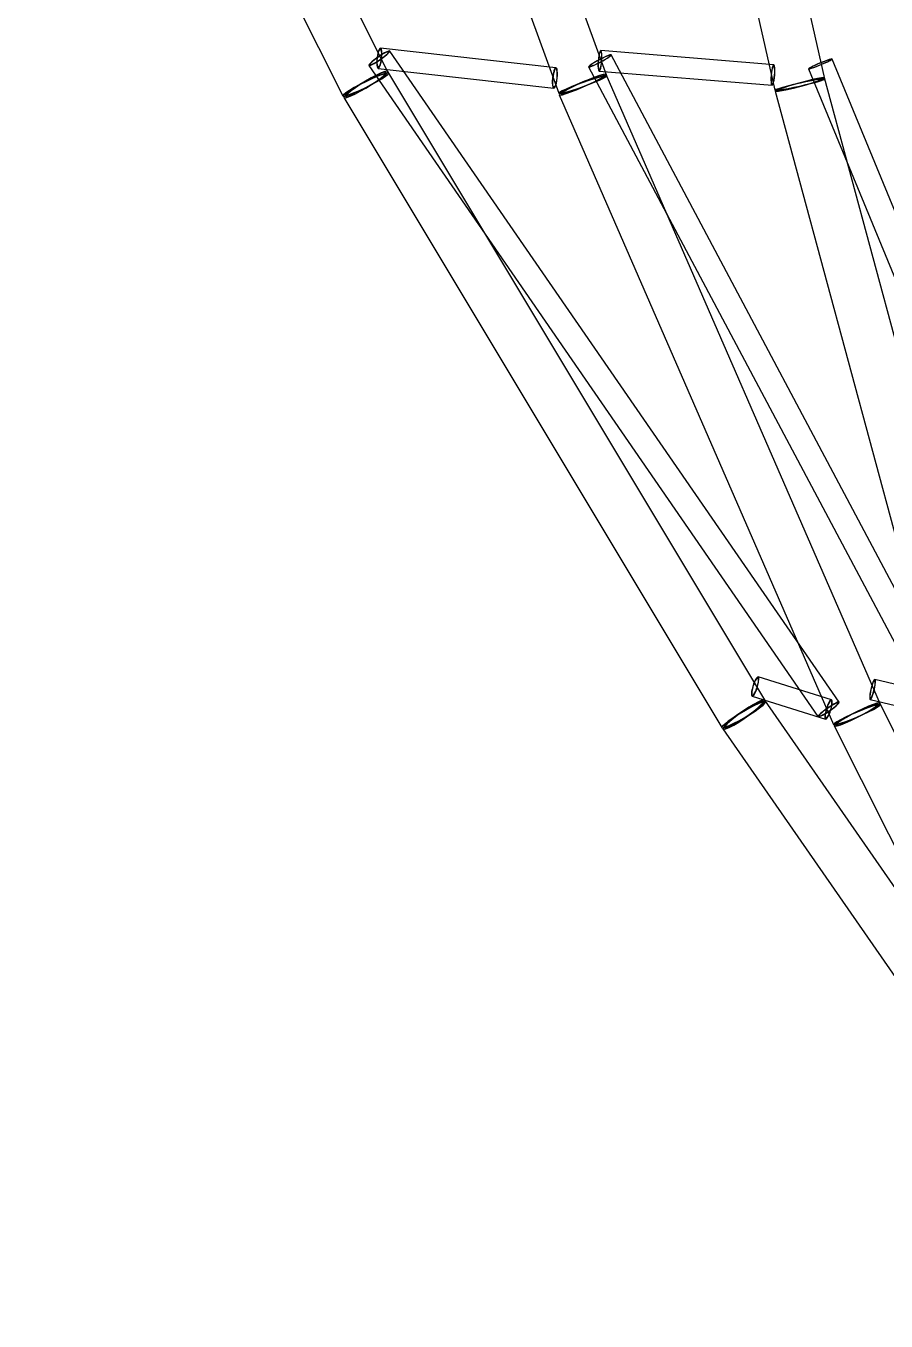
# Model space of a CAD drawing. Header units: millimetres. Extents: x -35150 to 1012618, y -518 to 497000.
# Drawn here: x 975016 to 992087, y 465 to 26165 of the extents above; entities that cross this region are included whole.
import ezdxf

# ---------------------------------------------------------------- set-up
doc = ezdxf.new("R2010")
doc.units = ezdxf.units.MM
doc.layers.add('D-STR-STRC', color=7, linetype='Continuous', lineweight=25)

msp = doc.modelspace()

# ---------------------------------------------------------------- linework, layer by layer
at = {"layer": 'D-STR-STRC'}
for points in [[(975016.2, 37274.7), (981305.4, 24774.7), (981320.6, 24766.7), (981365.8, 24774.7), (981437.9, 24798), (981531.9, 24835), (981641.4, 24883.4), (981759, 24939.6), (981876.6, 25000), (981986.3, 25060.4), (982080.5, 25116.6), (982152.9, 25165), (982198.5, 25202), (982214.2, 25225.3), (975925, 37725.3)], [(981030.3, 37327.8), (985590.2, 24827.8), (985604.6, 24821.7), (985650.6, 24827.8), (985724.9, 24845.6), (985822.6, 24873.9), (985937, 24910.9), (986060.3, 24953.9), (986184.1, 25000), (986300, 25046.1), (986400, 25089.1), (986477.4, 25126.1), (986526.9, 25154.4), (986545, 25172.2), (981985.1, 37672.2)], [(987047.8, 37388.2), (989881, 24888.2), (989897.3, 24884), (989946.2, 24887.7), (990024.5, 24899), (990126.7, 24917.2), (990246, 24941.1), (990374.1, 24968.9), (990502.4, 24998.9), (990622.2, 25029), (990725.2, 25057), (990804.4, 25081.2), (990854.5, 25099.9), (990872, 25111.8), (988038.7, 37611.8)], [(993437.6, 12786.3), (986632.3, 25588.4), (986625.5, 25592.5), (986603.8, 25588.4), (986568.8, 25576.3), (986522.8, 25557), (986468.9, 25531.8), (986410.9, 25502.5), (986352.6, 25471.1), (986298.2, 25439.6), (986251.1, 25410.3), (986214.8, 25385.2), (986191.6, 25365.9), (986183.1, 25353.7), (992988.4, 12551.6)], [(996224.7, 12895.1), (991015.4, 25505.3), (991011.2, 25508.7), (990991.2, 25505.3), (990957, 25495.5), (990910.7, 25479.8), (990855.6, 25459.5), (990795.5, 25435.7), (990734.3, 25410.2), (990676.3, 25384.8), (990625.5, 25361), (990585.2, 25340.7), (990558.3, 25325), (990546.6, 25315.2), (995755.8, 12704.9)], [(994247.8, 12631.7), (990867, 25131.7), (990851.1, 25136.9), (990802.9, 25132.7), (990725.6, 25119.5), (990624.6, 25098.2), (990506.6, 25070.1), (990379.8, 25037.3), (990252.7, 25001.9), (990134.1, 24966.4), (990032, 24933.2), (989953.4, 24904.6), (989903.6, 24882.4), (989886, 24868.3), (993266.9, 12368.3)], [(993257.8, 12866.9), (991863.7, 13196.7), (991852.9, 13190), (991839.7, 13170.2), (991825.1, 13138.7), (991810, 13097.7), (991795.5, 13050), (991782.5, 12998.8), (991772, 12947.6), (991764.6, 12899.8), (991760.9, 12858.8), (991761.1, 12827.4), (991765.2, 12807.6), (991773, 12800.9), (993167.1, 12471.1)], [(997846.2, 1035.1), (989683.4, 12785.1), (989666.9, 12795.1), (989623, 12785.1), (989554.6, 12755.6), (989466.5, 12708.7), (989364.6, 12647.6), (989255.9, 12576.4), (989147.7, 12500), (989047.6, 12423.6), (988962.2, 12352.4), (988897.4, 12291.3), (988857.6, 12244.4), (988845.6, 12214.9), (997008.4, 464.9)], [(997881.5, 975.5), (991963.2, 12725.5), (991948, 12733.5), (991902.9, 12725.5), (991830.9, 12702.2), (991737, 12665.1), (991627.5, 12616.7), (991509.9, 12560.4), (991392.3, 12500), (991282.6, 12439.6), (991188.4, 12383.3), (991115.9, 12334.9), (991070.3, 12297.8), (991054.5, 12274.5), (996972.8, 524.5)]]:
    msp.add_lwpolyline(points, dxfattribs=at)
for points in [[(981979, 25423.1), (981981.9, 25381.3), (981988.2, 25349.2), (981997.4, 25329), (982008.8, 25322.1), (985492, 24926.8), (985504.9, 24933.6), (985518.4, 24953.8), (985531.6, 24985.9), (985543.5, 25027.8), (985553.5, 25076.5), (985560.7, 25128.7), (985564.7, 25181), (985565.2, 25229.7), (985562.3, 25271.6), (985556, 25303.7), (985546.8, 25323.8), (985535.4, 25330.7), (982052.2, 25726.1), (982039.3, 25719.2), (982025.8, 25699), (982012.6, 25666.9), (982000.7, 25625.1), (981990.7, 25576.4), (981983.5, 25524.1), (981979.5, 25471.8)], [(981983.5, 25524.1), (981979.5, 25471.8), (981979, 25423.1), (981981.9, 25381.3), (981988.2, 25349.2), (981997.4, 25329), (982008.8, 25322.1), (982021.7, 25329), (982035.3, 25349.2), (982048.4, 25381.3), (982060.4, 25423.1), (982070.3, 25471.8), (982077.6, 25524.1), (982081.6, 25576.4), (982082.1, 25625.1), (982079.1, 25666.9), (982072.8, 25699), (982063.7, 25719.2), (982052.2, 25726.1), (982039.3, 25719.2), (982025.8, 25699), (982012.6, 25666.9), (982000.7, 25625.1), (981990.7, 25576.4)], [(981987.2, 25524.1), (981983.5, 25476), (981983, 25431.1), (981985.8, 25392.5), (981991.6, 25363), (982000, 25344.4), (982010.5, 25338), (982022.4, 25344.4), (982034.9, 25363), (982047, 25392.5), (982058.1, 25431.1), (982067.2, 25476), (982073.9, 25524.1), (982077.6, 25572.3), (982078, 25617.1), (982075.3, 25655.7), (982069.5, 25685.3), (982061.1, 25703.8), (982050.5, 25710.2), (982038.6, 25703.8), (982026.2, 25685.3), (982014, 25655.7), (982003, 25617.1), (981993.9, 25572.3)], [(981820.7, 25382.2), (990735, 12458.9), (990743.3, 12453.9), (990765.3, 12458.9), (990799.5, 12473.6), (990843.7, 12496.9), (990894.7, 12527.3), (990949.2, 12562.8), (991003.4, 12600.8), (991053.6, 12638.8), (991096.4, 12674.2), (991128.9, 12704.6), (991148.8, 12728), (991154.8, 12742.7), (982240.5, 25666), (982232.3, 25671), (982210.2, 25666), (982176, 25651.3), (982131.8, 25628), (982080.8, 25597.6), (982026.3, 25562.1), (981972.1, 25524.1), (981921.9, 25486.1), (981879.1, 25450.7), (981846.7, 25420.2), (981826.7, 25396.9)], [(981972.1, 25524.1), (981921.9, 25486.1), (981879.1, 25450.7), (981846.7, 25420.2), (981826.7, 25396.9), (981820.7, 25382.2), (981828.9, 25377.2), (981850.9, 25382.2), (981885.2, 25396.9), (981929.3, 25420.2), (981980.4, 25450.7), (982034.9, 25486.1), (982089.1, 25524.1), (982139.3, 25562.1), (982182.1, 25597.6), (982214.5, 25628), (982234.5, 25651.3), (982240.5, 25666), (982232.3, 25671), (982210.2, 25666), (982176, 25651.3), (982131.8, 25628), (982080.8, 25597.6), (982026.3, 25562.1)], [(981977.9, 25524.1), (981932.6, 25489.8), (981894, 25457.9), (981864.8, 25430.5), (981846.8, 25409.4), (981841.3, 25396.2), (981848.8, 25391.7), (981868.6, 25396.2), (981899.5, 25409.4), (981939.3, 25430.5), (981985.3, 25457.9), (982034.5, 25489.8), (982083.3, 25524.1), (982128.6, 25558.4), (982167.2, 25590.3), (982196.4, 25617.8), (982214.4, 25638.8), (982219.9, 25652), (982212.4, 25656.5), (982192.6, 25652), (982161.7, 25638.8), (982121.9, 25617.8), (982075.8, 25590.3), (982026.7, 25558.4)], [(986352.6, 25471.1), (986298.2, 25439.6), (986251.1, 25410.3), (986214.8, 25385.2), (986191.6, 25365.9), (986183.1, 25353.7), (986190, 25349.6), (986211.6, 25353.7), (986246.7, 25365.9), (986292.7, 25385.2), (986346.5, 25410.3), (986404.6, 25439.6), (986462.8, 25471.1), (986517.3, 25502.5), (986564.3, 25531.8), (986600.7, 25557), (986623.8, 25576.3), (986632.3, 25588.4), (986625.5, 25592.5), (986603.8, 25588.4), (986568.8, 25576.3), (986522.8, 25557), (986468.9, 25531.8), (986410.9, 25502.5)], [(986358.1, 25471.1), (986308.9, 25442.7), (986266.5, 25416.3), (986233.8, 25393.6), (986212.9, 25376.2), (986205.2, 25365.3), (986211.4, 25361.6), (986230.9, 25365.3), (986262.5, 25376.2), (986304, 25393.6), (986352.6, 25416.3), (986404.9, 25442.7), (986457.4, 25471.1), (986506.5, 25499.4), (986548.9, 25525.8), (986581.7, 25548.5), (986602.6, 25565.9), (986610.2, 25576.9), (986604, 25580.6), (986584.5, 25576.9), (986552.9, 25565.9), (986511.4, 25548.5), (986462.9, 25525.8), (986410.6, 25499.4)], [(986369.3, 25369.7), (986371.7, 25327.8), (986376.7, 25295.6), (986383.8, 25275.3), (986392.6, 25268.4), (989824.3, 24986.4), (989834.2, 24993.3), (989844.5, 25013.6), (989854.5, 25045.8), (989863.6, 25087.7), (989871.1, 25136.6), (989876.5, 25189), (989879.5, 25241.4), (989879.7, 25290.2), (989877.3, 25332.2), (989872.4, 25364.4), (989865.3, 25384.6), (989856.5, 25391.5), (986424.8, 25673.5), (986414.9, 25666.6), (986404.6, 25646.4), (986394.5, 25614.2), (986385.5, 25572.2), (986378, 25523.4), (986372.6, 25471), (986369.6, 25418.6)], [(986372.6, 25471), (986369.6, 25418.6), (986369.3, 25369.7), (986371.7, 25327.8), (986376.7, 25295.6), (986383.8, 25275.3), (986392.6, 25268.4), (986402.5, 25275.3), (986412.8, 25295.6), (986422.9, 25327.8), (986431.9, 25369.7), (986439.4, 25418.6), (986444.8, 25471), (986447.8, 25523.4), (986448.1, 25572.2), (986445.7, 25614.2), (986440.7, 25646.4), (986433.6, 25666.6), (986424.8, 25673.5), (986414.9, 25666.6), (986404.6, 25646.4), (986394.5, 25614.2), (986385.5, 25572.2), (986378, 25523.4)], [(986375.4, 25471), (986372.7, 25422.7), (986372.4, 25377.7), (986374.7, 25339), (986379.2, 25309.4), (986385.7, 25290.7), (986393.8, 25284.4), (986403, 25290.7), (986412.5, 25309.4), (986421.7, 25339), (986430.1, 25377.7), (986437, 25422.7), (986442, 25471), (986444.7, 25519.3), (986445, 25564.3), (986442.7, 25602.9), (986438.2, 25632.6), (986431.7, 25651.2), (986423.5, 25657.6), (986414.4, 25651.2), (986404.9, 25632.6), (986395.7, 25602.9), (986387.3, 25564.3), (986380.4, 25519.3)], [(990734.3, 25410.2), (990676.3, 25384.8), (990625.5, 25361), (990585.2, 25340.7), (990558.3, 25325), (990546.6, 25315.2), (990550.8, 25311.8), (990570.8, 25315.2), (990605, 25325), (990651.3, 25340.7), (990706.4, 25361), (990766.5, 25384.8), (990827.7, 25410.2), (990885.7, 25435.7), (990936.5, 25459.5), (990976.8, 25479.8), (991003.7, 25495.5), (991015.4, 25505.3), (991011.2, 25508.7), (990991.2, 25505.3), (990957, 25495.5), (990910.7, 25479.8), (990855.6, 25459.5), (990795.5, 25435.7)], [(990738.9, 25410.2), (990686.6, 25387.3), (990640.8, 25365.9), (990604.5, 25347.5), (990580.2, 25333.4), (990569.7, 25324.5), (990573.5, 25321.5), (990591.5, 25324.5), (990622.3, 25333.4), (990664, 25347.5), (990713.7, 25365.9), (990768, 25387.3), (990823.1, 25410.2), (990875.4, 25433.2), (990921.2, 25454.6), (990957.5, 25473), (990981.8, 25487.1), (990992.3, 25495.9), (990988.5, 25499), (990970.5, 25495.9), (990939.7, 25487.1), (990898, 25473), (990848.3, 25454.6), (990794, 25433.2)], [(981643, 25000), (981533.3, 24939.6), (981439.1, 24883.4), (981366.7, 24835), (981321.1, 24798), (981305.4, 24774.7), (981320.6, 24766.7), (981365.8, 24774.7), (981437.9, 24798), (981531.9, 24835), (981641.4, 24883.4), (981759, 24939.6), (981876.6, 25000), (981986.3, 25060.4), (982080.5, 25116.6), (982152.9, 25165), (982198.5, 25202), (982214.2, 25225.3), (982199, 25233.3), (982153.8, 25225.3), (982081.7, 25202), (981987.8, 25165), (981878.2, 25116.6), (981760.6, 25060.4)], [(981323.1, 24742.4), (988827.9, 12242.4), (988843.8, 12233.3), (988888.3, 12242.4), (988958.5, 12269), (989049.6, 12311.4), (989155.3, 12366.6), (989268.5, 12431), (989381.3, 12500), (989486.3, 12569), (989576.1, 12633.4), (989644.6, 12688.6), (989687.3, 12731), (989701.2, 12757.6), (982196.5, 25257.6), (982180.6, 25266.7), (982136, 25257.6), (982065.8, 25231), (981974.7, 25188.6), (981869, 25133.4), (981755.9, 25069), (981643, 25000), (981538.1, 24931), (981448.3, 24866.6), (981379.7, 24811.4), (981337, 24769)], [(981643, 25000), (981538.1, 24931), (981448.3, 24866.6), (981379.7, 24811.4), (981337, 24769), (981323.1, 24742.4), (981339, 24733.3), (981383.6, 24742.4), (981453.8, 24769), (981544.9, 24811.4), (981650.6, 24866.6), (981763.7, 24931), (981876.6, 25000), (981981.5, 25069), (982071.3, 25133.4), (982139.9, 25188.6), (982182.6, 25231), (982196.5, 25257.6), (982180.6, 25266.7), (982136, 25257.6), (982065.8, 25231), (981974.7, 25188.6), (981869, 25133.4), (981755.9, 25069)], [(981652.2, 25000), (981551.1, 24944.4), (981464.3, 24892.5), (981397.6, 24848), (981355.6, 24813.9), (981341.1, 24792.4), (981355.2, 24785.1), (981396.8, 24792.4), (981463.2, 24813.9), (981549.8, 24848), (981650.7, 24892.5), (981759, 24944.4), (981867.4, 25000), (981968.5, 25055.6), (982055.3, 25107.5), (982122, 25152), (982164, 25186.1), (982178.5, 25207.6), (982164.4, 25214.9), (982122.8, 25207.6), (982056.4, 25186.1), (981969.8, 25152), (981868.9, 25107.5), (981760.6, 25055.6)], [(981652.2, 25000), (981555.5, 24936.4), (981472.8, 24877.1), (981409.6, 24826.3), (981370.3, 24787.2), (981357.5, 24762.7), (981372.2, 24754.3), (981413.2, 24762.7), (981477.9, 24787.2), (981561.8, 24826.3), (981659.2, 24877.1), (981763.4, 24936.4), (981867.4, 25000), (981964.1, 25063.6), (982046.8, 25122.9), (982110, 25173.7), (982149.3, 25212.8), (982162.1, 25237.3), (982147.4, 25245.7), (982106.4, 25237.3), (982041.7, 25212.8), (981957.8, 25173.7), (981860.4, 25122.9), (981756.2, 25063.6)], [(985466.6, 25128.7), (985462.6, 25076.5), (985462.1, 25027.8), (985465.1, 24985.9), (985471.4, 24953.8), (985480.5, 24933.6), (985492, 24926.8), (985504.9, 24933.6), (985518.4, 24953.8), (985531.6, 24985.9), (985543.5, 25027.8), (985553.5, 25076.5), (985560.7, 25128.7), (985564.7, 25181), (985565.2, 25229.7), (985562.3, 25271.6), (985556, 25303.7), (985546.8, 25323.8), (985535.4, 25330.7), (985522.5, 25323.8), (985509, 25303.7), (985495.8, 25271.6), (985483.8, 25229.7), (985473.9, 25181)], [(985470.4, 25128.7), (985466.7, 25080.6), (985466.2, 25035.7), (985468.9, 24997.2), (985474.7, 24967.6), (985483.2, 24949), (985493.7, 24942.7), (985505.6, 24949), (985518, 24967.6), (985530.2, 24997.2), (985541.2, 25035.7), (985550.3, 25080.6), (985557, 25128.7), (985560.7, 25176.9), (985561.2, 25221.8), (985558.4, 25260.3), (985552.6, 25289.9), (985544.2, 25308.5), (985533.7, 25314.8), (985521.8, 25308.5), (985509.3, 25289.9), (985497.2, 25260.3), (985486.2, 25221.8), (985477, 25176.9)], [(985601.5, 24799.7), (991042.7, 12299.7), (991057.5, 12292.6), (991103, 12299.7), (991176.2, 12320.4), (991272.1, 12353.4), (991384.1, 12396.3), (991504.6, 12446.3), (991625.4, 12500), (991738.2, 12553.7), (991835.4, 12603.7), (991910.4, 12646.6), (991958, 12679.6), (991975, 12700.3), (986533.8, 25200.3), (986519, 25207.4), (986473.5, 25200.3), (986400.3, 25179.6), (986304.4, 25146.6), (986192.4, 25103.7), (986071.9, 25053.7), (985951.1, 25000), (985838.2, 24946.3), (985741, 24896.3), (985666.1, 24853.4), (985618.5, 24820.4)], [(985951.1, 25000), (985838.2, 24946.3), (985741, 24896.3), (985666.1, 24853.4), (985618.5, 24820.4), (985601.5, 24799.7), (985616.3, 24792.6), (985661.8, 24799.7), (985735, 24820.4), (985830.9, 24853.4), (985942.9, 24896.3), (986063.4, 24946.3), (986184.1, 25000), (986297, 25053.7), (986394.2, 25103.7), (986469.2, 25146.6), (986516.8, 25179.6), (986533.8, 25200.3), (986519, 25207.4), (986473.5, 25200.3), (986400.3, 25179.6), (986304.4, 25146.6), (986192.4, 25103.7), (986071.9, 25053.7)], [(985960.3, 25000), (985856.3, 24950.5), (985766.7, 24904.5), (985697.7, 24864.9), (985653.8, 24834.5), (985638.2, 24815.4), (985651.8, 24808.9), (985693.7, 24815.4), (985761.2, 24834.5), (985849.5, 24864.9), (985952.7, 24904.5), (986063.7, 24950.5), (986175, 25000), (986278.9, 25049.5), (986368.5, 25095.5), (986437.6, 25135.1), (986481.4, 25165.5), (986497.1, 25184.6), (986483.5, 25191.1), (986441.5, 25184.6), (986374.1, 25165.5), (986285.8, 25135.1), (986182.6, 25095.5), (986071.6, 25049.5)], [(989804.2, 25189), (989801.3, 25136.6), (989801, 25087.7), (989803.4, 25045.8), (989808.3, 25013.6), (989815.4, 24993.3), (989824.3, 24986.4), (989834.2, 24993.3), (989844.5, 25013.6), (989854.5, 25045.8), (989863.6, 25087.7), (989871.1, 25136.6), (989876.5, 25189), (989879.5, 25241.4), (989879.7, 25290.2), (989877.3, 25332.2), (989872.4, 25364.4), (989865.3, 25384.6), (989856.5, 25391.5), (989846.6, 25384.6), (989836.3, 25364.4), (989826.2, 25332.2), (989817.1, 25290.2), (989809.6, 25241.4)], [(989807.1, 25189), (989804.4, 25140.7), (989804.1, 25095.7), (989806.3, 25057), (989810.9, 25027.4), (989817.4, 25008.7), (989825.5, 25002.4), (989834.6, 25008.7), (989844.2, 25027.4), (989853.4, 25057), (989861.8, 25095.7), (989868.7, 25140.7), (989873.7, 25189), (989876.4, 25237.3), (989876.6, 25282.3), (989874.4, 25320.9), (989869.9, 25350.6), (989863.3, 25369.2), (989855.2, 25375.6), (989846.1, 25369.2), (989836.6, 25350.6), (989827.3, 25320.9), (989819, 25282.3), (989812.1, 25237.3)], [(985951.1, 25000), (985835.2, 24953.9), (985735.2, 24910.9), (985657.8, 24873.9), (985608.4, 24845.6), (985590.2, 24827.8), (985604.6, 24821.7), (985650.6, 24827.8), (985724.9, 24845.6), (985822.6, 24873.9), (985937, 24910.9), (986060.3, 24953.9), (986184.1, 25000), (986300, 25046.1), (986400, 25089.1), (986477.4, 25126.1), (986526.9, 25154.4), (986545, 25172.2), (986530.6, 25178.3), (986484.7, 25172.2), (986410.3, 25154.4), (986312.6, 25126.1), (986198.2, 25089.1), (986074.9, 25046.1)], [(985960.3, 25000), (985853.5, 24957.5), (985761.4, 24917.9), (985690.1, 24883.9), (985644.5, 24857.8), (985627.8, 24841.4), (985641.1, 24835.8), (985683.4, 24841.4), (985751.9, 24857.8), (985841.9, 24883.9), (985947.3, 24917.9), (986060.9, 24957.5), (986175, 25000), (986281.7, 25042.5), (986373.9, 25082.1), (986445.1, 25116.1), (986490.7, 25142.2), (986507.4, 25158.6), (986494.2, 25164.2), (986451.9, 25158.6), (986383.4, 25142.2), (986293.3, 25116.1), (986187.9, 25082.1), (986074.3, 25042.5)], [(990728.5, 25101), (990626.3, 25082.8), (990507, 25058.9), (990378.9, 25031.1), (990250.6, 25001.1), (990130.8, 24971), (990027.8, 24943), (989948.6, 24918.8), (989898.5, 24900.1), (989881, 24888.2), (989897.3, 24884), (989946.2, 24887.7), (990024.5, 24899), (990126.7, 24917.2), (990246, 24941.1), (990374.1, 24968.9), (990502.4, 24998.9), (990622.2, 25029), (990725.2, 25057), (990804.4, 25081.2), (990854.5, 25099.9), (990872, 25111.8), (990855.7, 25116), (990806.8, 25112.3)], [(990725.6, 25119.5), (990624.6, 25098.2), (990506.6, 25070.1), (990379.8, 25037.3), (990252.7, 25001.9), (990134.1, 24966.4), (990032, 24933.2), (989953.4, 24904.6), (989903.6, 24882.4), (989886, 24868.3), (989901.9, 24863.1), (989950.1, 24867.3), (990027.4, 24880.5), (990128.4, 24901.8), (990246.4, 24929.9), (990373.2, 24962.7), (990500.3, 24998.1), (990618.9, 25033.6), (990721, 25066.8), (990799.6, 25095.4), (990849.4, 25117.6), (990867, 25131.7), (990851.1, 25136.9), (990802.9, 25132.7)], [(990700.8, 25093), (990606.6, 25076.3), (990496.8, 25054.3), (990378.7, 25028.6), (990260.5, 25001), (990150.2, 24973.3), (990055.3, 24947.4), (989982.3, 24925.2), (989936.2, 24908), (989920, 24897), (989935, 24893.1), (989980.1, 24896.5), (990052.2, 24907), (990146.4, 24923.7), (990256.2, 24945.7), (990374.3, 24971.4), (990492.5, 24999), (990602.8, 25026.7), (990697.7, 25052.6), (990770.7, 25074.8), (990816.8, 25092), (990833, 25103), (990818, 25106.9), (990772.9, 25103.5)], [(990698.1, 25110.1), (990605, 25090.4), (990496.4, 25064.6), (990379.5, 25034.4), (990262.5, 25001.8), (990153.2, 24969.1), (990059.1, 24938.5), (989986.7, 24912.1), (989940.8, 24891.7), (989924.7, 24878.6), (989939.3, 24873.9), (989983.7, 24877.7), (990054.9, 24889.9), (990148, 24909.6), (990256.6, 24935.4), (990373.5, 24965.6), (990490.5, 24998.2), (990599.8, 25030.9), (990693.9, 25061.5), (990766.3, 25087.9), (990812.2, 25108.3), (990828.3, 25121.4), (990813.7, 25126.1), (990769.3, 25122.3)], [(989414.5, 12918.8), (989415.1, 12887.9), (989420.6, 12868.4), (989430.8, 12861.8), (990887.4, 12406.4), (990901.5, 12413), (990918.6, 12432.4), (990937.5, 12463.3), (990956.9, 12503.6), (990975.4, 12550.5), (990991.9, 12600.8), (991005.2, 12651.1), (991014.4, 12698), (991018.9, 12738.2), (991018.3, 12769.1), (991012.7, 12788.6), (991002.5, 12795.2), (989545.9, 13250.6), (989531.8, 13244), (989514.7, 13224.6), (989495.8, 13193.7), (989476.4, 13153.4), (989457.9, 13106.5), (989441.4, 13056.2), (989428.1, 13005.9), (989418.9, 12959)], [(989441.4, 13056.2), (989428.1, 13005.9), (989418.9, 12959), (989414.5, 12918.8), (989415.1, 12887.9), (989420.6, 12868.4), (989430.8, 12861.8), (989445, 12868.4), (989462.1, 12887.9), (989480.9, 12918.8), (989500.3, 12959), (989518.9, 13005.9), (989535.4, 13056.2), (989548.7, 13106.5), (989557.9, 13153.4), (989562.3, 13193.7), (989561.7, 13224.6), (989556.1, 13244), (989545.9, 13250.6), (989531.8, 13244), (989514.7, 13224.6), (989495.8, 13193.7), (989476.4, 13153.4), (989457.9, 13106.5)], [(989445.1, 13056.2), (989432.8, 13009.9), (989424.4, 12966.7), (989420.3, 12929.6), (989420.8, 12901.1), (989426, 12883.2), (989435.4, 12877.1), (989448.4, 12883.2), (989464.1, 12901.1), (989481.5, 12929.6), (989499.4, 12966.7), (989516.5, 13009.9), (989531.7, 13056.2), (989543.9, 13102.6), (989552.4, 13145.8), (989556.5, 13182.9), (989555.9, 13211.3), (989550.8, 13229.2), (989541.4, 13235.3), (989528.4, 13229.2), (989512.6, 13211.3), (989495.2, 13182.9), (989477.4, 13145.8), (989460.3, 13102.6)], [(991782.5, 12998.8), (991772, 12947.6), (991764.6, 12899.8), (991760.9, 12858.8), (991761.1, 12827.4), (991765.2, 12807.6), (991773, 12800.9), (991783.8, 12807.6), (991796.9, 12827.4), (991811.5, 12858.8), (991826.6, 12899.8), (991841.1, 12947.6), (991854.1, 12998.8), (991864.6, 13050), (991872, 13097.7), (991875.7, 13138.7), (991875.5, 13170.2), (991871.4, 13190), (991863.7, 13196.7), (991852.9, 13190), (991839.7, 13170.2), (991825.1, 13138.7), (991810, 13097.7), (991795.5, 13050)], [(991785.3, 12998.8), (991775.7, 12951.6), (991768.9, 12907.6), (991765.5, 12869.9), (991765.6, 12840.9), (991769.4, 12822.7), (991776.5, 12816.5), (991786.5, 12822.7), (991798.6, 12840.9), (991812.1, 12869.9), (991826, 12907.6), (991839.3, 12951.6), (991851.3, 12998.8), (991861, 13046), (991867.8, 13090), (991871.2, 13127.7), (991871, 13156.7), (991867.2, 13174.9), (991860.1, 13181.1), (991850.1, 13174.9), (991838, 13156.7), (991824.6, 13127.7), (991810.7, 13090), (991797.3, 13046)], [(989147.7, 12500), (989042.8, 12431), (988953, 12366.6), (988884.4, 12311.4), (988841.7, 12269), (988827.9, 12242.4), (988843.8, 12233.3), (988888.3, 12242.4), (988958.5, 12269), (989049.6, 12311.4), (989155.3, 12366.6), (989268.5, 12431), (989381.3, 12500), (989486.3, 12569), (989576.1, 12633.4), (989644.6, 12688.6), (989687.3, 12731), (989701.2, 12757.6), (989685.3, 12766.7), (989640.7, 12757.6), (989570.5, 12731), (989479.5, 12688.6), (989373.8, 12633.4), (989260.6, 12569)], [(989147.7, 12500), (989047.6, 12423.6), (988962.2, 12352.4), (988897.4, 12291.3), (988857.6, 12244.4), (988845.6, 12214.9), (988862.1, 12204.9), (988906.1, 12214.9), (988974.5, 12244.4), (989062.6, 12291.3), (989164.5, 12352.4), (989273.2, 12423.6), (989381.3, 12500), (989481.5, 12576.4), (989566.9, 12647.6), (989631.7, 12708.7), (989671.4, 12755.6), (989683.4, 12785.1), (989666.9, 12795.1), (989623, 12785.1), (989554.6, 12755.6), (989466.5, 12708.7), (989364.6, 12647.6), (989255.9, 12576.4)], [(989156.9, 12500), (989060.3, 12436.4), (988977.5, 12377.1), (988914.3, 12326.3), (988875, 12287.2), (988862.3, 12262.7), (988876.9, 12254.3), (988918, 12262.7), (988982.6, 12287.2), (989066.5, 12326.3), (989163.9, 12377.1), (989268.1, 12436.4), (989372.1, 12500), (989468.8, 12563.6), (989551.5, 12622.9), (989614.7, 12673.7), (989654, 12712.8), (989666.8, 12737.3), (989652.2, 12745.7), (989611.1, 12737.3), (989546.4, 12712.8), (989462.5, 12673.7), (989365.2, 12622.9), (989260.9, 12563.6)], [(989156.9, 12500), (989064.6, 12429.6), (988986, 12364), (988926.3, 12307.7), (988889.7, 12264.5), (988878.6, 12237.4), (988893.8, 12228.1), (988934.3, 12237.4), (988997.3, 12264.5), (989078.5, 12307.7), (989172.4, 12364), (989272.5, 12429.6), (989372.1, 12500), (989464.4, 12570.4), (989543.1, 12636), (989602.7, 12692.3), (989639.4, 12735.5), (989650.5, 12762.6), (989635.2, 12771.9), (989594.8, 12762.6), (989531.8, 12735.5), (989450.6, 12692.3), (989356.7, 12636), (989256.5, 12570.4)], [(990886.4, 12600.8), (990836.2, 12562.8), (990793.5, 12527.3), (990761, 12496.9), (990741, 12473.6), (990735, 12458.9), (990743.3, 12453.9), (990765.3, 12458.9), (990799.5, 12473.6), (990843.7, 12496.9), (990894.7, 12527.3), (990949.2, 12562.8), (991003.4, 12600.8), (991053.6, 12638.8), (991096.4, 12674.2), (991128.9, 12704.6), (991148.8, 12728), (991154.8, 12742.7), (991146.6, 12747.7), (991124.6, 12742.7), (991090.3, 12728), (991046.2, 12704.6), (990995.1, 12674.2), (990940.6, 12638.8)], [(990892.2, 12600.8), (990846.9, 12566.5), (990808.4, 12534.6), (990779.1, 12507.1), (990761.1, 12486.1), (990755.7, 12472.9), (990763.1, 12468.3), (990782.9, 12472.9), (990813.8, 12486.1), (990853.6, 12507.1), (990899.7, 12534.6), (990948.8, 12566.5), (990997.6, 12600.8), (991042.9, 12635), (991081.5, 12667), (991110.8, 12694.4), (991128.7, 12715.5), (991134.2, 12728.7), (991126.7, 12733.2), (991106.9, 12728.7), (991076, 12715.5), (991036.2, 12694.4), (990990.2, 12667), (990941.1, 12635)], [(990897.9, 12600.8), (990884.6, 12550.5), (990875.5, 12503.6), (990871, 12463.3), (990871.6, 12432.4), (990877.2, 12413), (990887.4, 12406.4), (990901.5, 12413), (990918.6, 12432.4), (990937.5, 12463.3), (990956.9, 12503.6), (990975.4, 12550.5), (990991.9, 12600.8), (991005.2, 12651.1), (991014.4, 12698), (991018.9, 12738.2), (991018.3, 12769.1), (991012.7, 12788.6), (991002.5, 12795.2), (990988.3, 12788.6), (990971.3, 12769.1), (990952.4, 12738.2), (990933, 12698), (990914.4, 12651.1)], [(990901.6, 12600.8), (990889.4, 12554.4), (990880.9, 12511.2), (990876.8, 12474.1), (990877.4, 12445.7), (990882.5, 12427.8), (990891.9, 12421.7), (990904.9, 12427.8), (990920.7, 12445.7), (990938.1, 12474.1), (990955.9, 12511.2), (990973, 12554.4), (990988.2, 12600.8), (991000.5, 12647.1), (991008.9, 12690.3), (991013, 12727.4), (991012.5, 12755.9), (991007.3, 12773.8), (990997.9, 12779.9), (990984.9, 12773.8), (990969.2, 12755.9), (990951.8, 12727.4), (990933.9, 12690.3), (990916.8, 12647.1)], [(991392.3, 12500), (991279.5, 12446.3), (991182.2, 12396.3), (991107.3, 12353.4), (991059.7, 12320.4), (991042.7, 12299.7), (991057.5, 12292.6), (991103, 12299.7), (991176.2, 12320.4), (991272.1, 12353.4), (991384.1, 12396.3), (991504.6, 12446.3), (991625.4, 12500), (991738.2, 12553.7), (991835.4, 12603.7), (991910.4, 12646.6), (991958, 12679.6), (991975, 12700.3), (991960.2, 12707.4), (991914.7, 12700.3), (991841.5, 12679.6), (991745.6, 12646.6), (991633.6, 12603.7), (991513.1, 12553.7)], [(991392.3, 12500), (991282.6, 12439.6), (991188.4, 12383.3), (991115.9, 12334.9), (991070.3, 12297.8), (991054.5, 12274.5), (991069.7, 12266.5), (991114.8, 12274.5), (991186.8, 12297.8), (991280.7, 12334.9), (991390.2, 12383.3), (991507.7, 12439.6), (991625.4, 12500), (991735.1, 12560.4), (991829.3, 12616.7), (991901.8, 12665.1), (991947.4, 12702.2), (991963.2, 12725.5), (991948, 12733.5), (991902.9, 12725.5), (991830.9, 12702.2), (991737, 12665.1), (991627.5, 12616.7), (991509.9, 12560.4)], [(991401.5, 12500), (991297.5, 12450.5), (991208, 12404.5), (991138.9, 12364.9), (991095, 12334.5), (991079.4, 12315.4), (991093, 12308.9), (991135, 12315.4), (991202.4, 12334.5), (991290.7, 12364.9), (991393.9, 12404.5), (991504.9, 12450.5), (991616.2, 12500), (991720.2, 12549.5), (991809.7, 12595.5), (991878.8, 12635.1), (991922.6, 12665.5), (991938.3, 12684.6), (991924.7, 12691.1), (991882.7, 12684.6), (991815.3, 12665.5), (991727, 12635.1), (991623.8, 12595.5), (991512.8, 12549.5)], [(991401.5, 12500), (991300.4, 12444.3), (991213.6, 12392.5), (991146.9, 12347.9), (991104.8, 12313.7), (991090.3, 12292.2), (991104.3, 12284.9), (991145.8, 12292.2), (991212.2, 12313.7), (991298.7, 12347.9), (991399.5, 12392.5), (991507.8, 12444.3), (991616.2, 12500), (991717.2, 12555.7), (991804.1, 12607.5), (991870.8, 12652.1), (991912.9, 12686.3), (991927.4, 12707.8), (991913.4, 12715.1), (991871.8, 12707.8), (991805.5, 12686.3), (991719, 12652.1), (991618.2, 12607.5), (991509.9, 12555.7)]]:
    msp.add_lwpolyline(points, close=True, dxfattribs=at)

doc.saveas('drawing.dxf')
